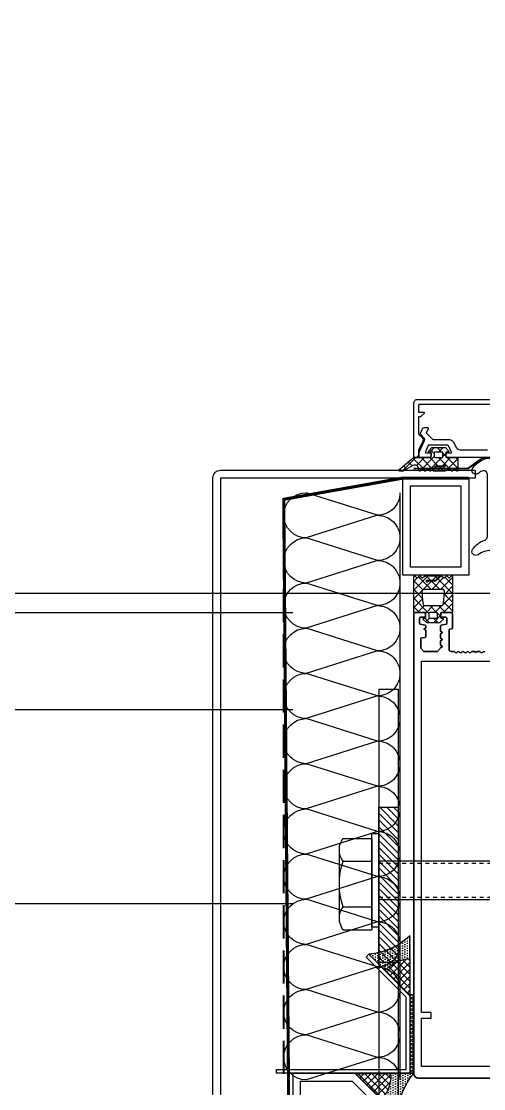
# Model space of a CAD drawing. Header units: inches. Extents: x 21 to 32698, y 13 to 3712.
# Drawn here: x 4689.75 to 4701.68, y 2584.81 to 2612.33 of the extents above; entities that cross this region are included whole.
import ezdxf

# ---------------------------------------------------------------- set-up
doc = ezdxf.new("R2010")
doc.units = ezdxf.units.IN
doc.header["$MEASUREMENT"] = 0
doc.set_wipeout_variables(frame=1)
for name, pattern in [('HIDDEN', [9.524999999999995, 6.349999999999998, -3.174999999999998]), ('phl_center', [0.75, 0.4, -0.35]), ('phl_thick', [0])]:
    doc.linetypes.add(name, pattern=pattern)
for name, color, linetype, lineweight in [('Z_MİM_-KM-GLAZ-1', 8, 'Continuous', 25), ('Z_MİM_-KM-IZO-THERMAL', 8, 'Continuous', 25), ('Z_MİM_-KM-IZO-THERMAL-ROCKWOOL', 8, 'BATTING', 25), ('Z_MİM_-KM-PAINT', 8, 'Continuous', 25), ('Z_MİM_-KM-PATTERN-00', 8, 'Continuous', 25), ('Z_MİM_-KM-PAVEMENT', 8, 'Continuous', 25), ('Z_MİM_-KM-STRS', 8, 'Continuous', 25), ('Z_MİM_-KM-WALL-PLASTER', 8, 'Continuous', 25), ('Z_MİM_00', 8, 'Continuous', 25), ('Z_MİM_2-0', 8, 'Continuous', 25), ('Z_MİM_78-köpük', 8, 'Continuous', 25), ('Z_MİM_ALUMINIUM', 8, 'Continuous', 25), ('Z_MİM_axis-su yalıtım', 8, 'HIDDEN', 25), ('Z_MİM_fitiller_k', 8, 'Continuous', 25), ('Z_MİM_MYM Taşyünü', 8, 'Continuous', 25), ('Z_MİM_MYM_alüminyum levha', 8, 'Continuous', 25), ('Z_MİM_MYM_butil mastik', 8, 'Continuous', 25), ('Z_MİM_MYM_galvaniz levha', 8, 'Continuous', 25), ('Z_MİM_MYM_MEMBRAN_', 8, 'HIDDEN', 25), ('Z_MİM_MYM_taşyünü', 8, 'Continuous', 25), ('Z_MİM_projection', 8, 'Continuous', 25), ('Z_MİM_TR', 8, 'Continuous', 25)]:
    doc.layers.add(name, color=color, linetype=linetype, lineweight=lineweight)
doc.linetypes.add('BATTING', pattern='A,0.00254,-2.54,[134,ltypeshp.shx,S=2.54,R=0,X=-2.54,Y=0],-5.08,[134,ltypeshp.shx,S=2.54,R=180,X=2.54,Y=0],-2.54', length=10.16254)

# ---------------------------------------------------------------- blocks, each defined once
blk = doc.blocks.new('TRETUVAR')
at = {"layer": 'Z_MİM_-KM-PATTERN-00'}
h = blk.add_hatch(dxfattribs=at)
h.set_pattern_fill('AR-B816', color=256, scale=0.3, angle=90)
h.set_pattern_definition([(90, (21322.77130909153, 490.0316560943374), (-60.96, 3.7e-15), []), (180, (21322.77130909153, 490.0316560943374), (-60.96, -60.96), [60.96, -60.96])])
h.paths.add_polyline_path([(22632.77169056126, 2700.032280015586), (19252.77154027122, 2700.032280015586), (19252.77154027122, 2750.032225665604), (19097.77169698004, 2750.032280015583), (19097.77168145146, 2610.032280015588), (22542.77169056112, 2610.032280015588), (22542.77169056112, 2080.129651826152), (22697.77169056127, 2080.129651826152), (22697.77169056127, 1460.129651826151), (22542.77169056112, 1460.129651826151), (22542.77169056112, 980.0316989327548), (21222.77130909154, 980.0316989327546), (21222.77130909154, 590.0316560943356), (20152.77217335889, 590.0316560943356), (20152.77217335889, 980.031698932755), (19012.77152781016, 980.031698932755), (19012.77470603974, 1635.03117946213), (18722.77148703119, 1635.03117946213), (18722.77180417994, 2610.032280015588), (18807.77168921575, 2610.032280015588), (18807.77168921575, 2750.032280015588), (18632.77183330595, 2750.032280015588), (18632.77145790545, 1545.031179462132), (18922.7742659759, 1545.031179462133), (18922.77108774632, 890.0316989327565), (19882.77217335889, 890.0316989327565), (19882.77217335889, 665.0171917296054), (20022.75057058745, 665.0334293441427), (20022.77046885415, 490.0316560943373), (21322.77130909153, 490.0316560943373), (21322.77130909153, 890.0316989327565), (22632.77169056126, 890.0316989327571), (22632.77169056126, 1220.129651826155), (22797.7716905614, 1220.129651826155), (22797.7716905614, 2180.129651826148), (22632.77169056126, 2180.129651826148)])
h.paths.add_polyline_path([(19082.77168921575, 2750.032280015588), (18822.77168921575, 2750.032280015588), (18822.77168921575, 2610.032280015588), (19082.77168921575, 2610.032280015588)], flags=16)
at = {"layer": 'Z_MİM_-KM-PAVEMENT'}
blk.add_lwpolyline([(22542.77169056112, 1460.129651826151), (22542.77169056112, 980.0316989327548), (21222.77130909154, 980.0316989327548), (21222.77130909154, 590.0316560943356), (20152.77217335889, 590.0316560943356), (20152.77217335889, 980.0316989327548), (19012.77152781016, 980.0316989327548), (19012.77470603974, 1635.03117946213), (18722.77148703119, 1635.03117946213), (18722.77180417994, 2610.032280015588), (22542.77169056112, 2610.032280015588), (22542.77169056112, 2080.129651826152), (22697.77169056127, 2080.129651826152), (22697.77169056127, 1460.129651826151)], close=True, dxfattribs=at)
blk = doc.blocks.new('D09056')
at = {"layer": 'Z_MİM_78-köpük'}
blk.add_lwpolyline([(6, -9.143241068231873, -0.3149141225648517), (6.656664916314182, -8.204028089065101, 0.1493316839022407), (9.809564949944617, -5.822377295466138, 0.8506979925001935), (8.417814140906557, -4.422291246126405, -0.1566156319065573), (5.061590343015268, -5.499999999883582), (5, -5.499999999883582), (5, -5.508868061588143), (1.800000000046565, -5.508868061588143), (1.800000000046565, -1.160423765308221), (0.6251196609809995, -0.2194710706826299, 0.3510864949877069), (-0.6251196609809995, -0.2194710706826299), (-1.800000000046565, -1.160423765308221), (-1.800000000046565, -5.508868061588143), (-5, -5.508868061588143), (-5.061590343015268, -5.499999999883582, -0.1566156319066153), (-8.417814140906557, -4.422291246126405, 0.8506979925007954), (-9.809564949944617, -5.822377295466138, 0.14933168390224), (-6.656664916314182, -8.204028089065101, -0.3149141225648603), (-6, -9.143241068231873), (-6, -25.07252294640057, -0.5554935001659127), (-7.44162405654788, -25.96972314291634, -0.0473505120421293), (-8.397468945942817, -25.38100557320286, 0.8663340624321554), (-9.803206408862023, -26.77480182982981, 0.2374839511014017), (-4.371487642405553, -29.50889287900645), (4.371487642405553, -29.50889287900645, 0.2374839511013964), (9.803206408862023, -26.77480182982981, 0.8663340624315139), (8.397468945942817, -25.38100557320286, -0.0473505120421291), (7.44162405654788, -25.96972314291634, -0.5554935001659314), (6, -25.07252294640057)], format="xyb", close=True, dxfattribs=at)
blk = doc.blocks.new('*U90')
at = {"layer": 'Z_MİM_MYM_butil mastik'}
h = blk.add_hatch(dxfattribs=at)
h.set_pattern_fill('DOTS', color=256, scale=0.3999999999999999, angle=179.999999999994, style=0)
h.set_pattern_definition([(180.0000000000027, (-119708.8850419417, -7601.351491775655), (-0.3175000000000661, -0.6349999999999671), [0, -0.6349999999999999])])
edge = h.paths.add_edge_path()
edge.add_arc((-11.20960187843653, 44.59321998062815), 17.46795769921748, 270.9768596078583, 309.9193008768398)
edge.add_line((-0.0002732359298523, 31.19618681779952), (-0.0001547438757594, 24.83853909078874))
edge.add_arc((-0.6166951220575374, 24.62570194672454), 0.652243580130869, 19.04528895110495, 91.47133484934685)
edge.add_arc((-0.3829530836027995, 15.52546987985733), 9.755477017288197, 91.47133482265848, 126.6192430261743)
edge.add_arc((-5.812981496494384, 22.83188147842602), 0.6522435800688209, 126.6192430222883, 199.0452889205304)
edge.add_line((-6.429521874731086, 22.61904433471107), (-10.91179782067998, 27.12780103561471))
h = blk.add_hatch(dxfattribs=at)
h.set_pattern_fill('ANSI37', color=256, scale=0.3999999999999999, angle=179.999999999994, style=0)
h.set_pattern_definition([(224.999999999994, (-119708.8850419417, -7601.351491775655), (0.8980256121068212, -0.8980256121070084), []), (314.999999999994, (-119708.8850419417, -7601.351491775655), (0.8980256121070084, 0.8980256121068212), [])])
edge = h.paths.add_edge_path()
edge.add_arc((-0.1921284182424453, 17.08889625591941), 0.6097956960646755, 256.3280097528247, 286.1228371821852)
edge.add_arc((-0.0315513830848092, 16.53339517647035), 0.0315514280523711, 286.1228374727204, 360.0010682557561)
edge.add_line((4.49620778e-08, 16.53339576473348), (-0.0001547438757594, 24.83853909078874))
edge.add_arc((-0.6166951220575374, 24.62570194672454), 0.652243580130869, 19.04528895110495, 91.47133484934685)
edge.add_arc((-0.3829530836027995, 15.52546987985733), 9.755477017288197, 91.47133482265848, 126.6192430261743)
edge.add_arc((-5.812981496494384, 22.83188147842602), 0.6522435800688209, 126.6192430222883, 199.0452889205304)
edge.add_line((-6.429521874731086, 22.61904433471107), (-0.3511799035801921, 16.50479224076388))
edge.add_arc((-0.3288040618922968, 16.52703666374061), 0.0315514285700304, 224.8312489676471, 256.3280079857615)
h = blk.add_hatch(dxfattribs=at)
h.set_pattern_fill('DOTS', color=256, scale=0.3999999999999999, angle=179.999999999994, style=0)
h.set_pattern_definition([(180.0000000000027, (-119649.0470789313, -7567.459113215182), (-0.3175000000000661, -0.6349999999999671), [0, -0.6349999999999999])])
edge = h.paths.add_edge_path()
edge.add_arc((-91.16591395672143, 12.16483940356704), 17.46795770043746, 316.1456089793835, 355.0880502483649)
edge.add_line((-73.76210803396464, 10.66915038933712), (-69.25326779505674, 6.186958477438095))
edge.add_arc((-69.53700059796616, 5.599661802619226), 0.65224358003751, 64.21403827780905, 136.6400841760512)
edge.add_arc((-62.91844756813874, -0.6504273837768939), 9.755477019126266, 136.6400841931632, 171.7879923966791)
edge.add_arc((-71.92833934795188, 0.6498453468897833), 0.6522435794049857, 171.7879924308638, 244.2140383291066)
edge.add_line((-72.21207215006035, 0.0625486723864226), (-78.56971987858456, 0.0625486712229294))
h = blk.add_hatch(dxfattribs=at)
h.set_pattern_fill('ANSI37', color=256, scale=0.3999999999999999, angle=179.999999999994, style=0)
h.set_pattern_definition([(224.999999999994, (-119649.0470789313, -7567.459113215182), (0.8980256121068212, -0.8980256121070084), []), (314.999999999994, (-119649.0470789313, -7567.459113215182), (0.8980256121070084, 0.8980256121068212), [])])
edge = h.paths.add_edge_path()
edge.add_arc((-63.8926727236339, 0.5871514771019375), 0.6097956961693676, 301.4967590186635, 331.291586448024)
edge.add_arc((-63.3855087641325, 0.3093905151670904), 0.0315514278950378, 331.2915863974236, 405.1698171804559)
edge.add_line((-63.36326475800055, 0.3317667702920634), (-69.25326779505674, 6.186958477438095))
edge.add_arc((-69.53700059796616, 5.599661802619226), 0.65224358003751, 64.21403827780905, 136.6400841760512)
edge.add_arc((-62.91844756813874, -0.6504273837768939), 9.755477019126266, 136.6400841931632, 171.7879923966791)
edge.add_arc((-71.92833934795188, 0.6498453468897833), 0.6522435794049857, 171.7879924308638, 244.2140383291066)
edge.add_line((-72.21207215006035, 0.0625486723864226), (-63.59056881254115, 0.0625486723855274))
edge.add_arc((-63.59056881149442, 0.09410009955684), 0.0315514271713126, 269.9999980991937, 301.4967571173082)
at = {"layer": 'Z_MİM_MYM_butil mastik', "linetype": 'ByBlock'}
for points in [[(-10.91179782067998, 27.12780103561471, 0.1715728752538103), (-0.0002732359298523, 31.19618681779952), (-0.0001547438757594, 24.83853909078874, 0.3269761739833912), (-0.6334426599520833, 25.27773047968641, 0.1545754467472077), (-6.202041185667343, 23.35538338482334, 0.3269761739833912), (-6.429521874731086, 22.61904433471107)], [(-0.336261658321452, 16.49637925190743, 0.1307418539094575), (-0.0227896276370994, 16.50308471204602, 0.3340046227781613), (4.49620778e-08, 16.53339576473348), (-0.0001547438757594, 24.83853909078874, 0.3269761739833912), (-0.6334426599520833, 25.27773047968641, 0.1545754467472077), (-6.202041185667343, 23.35538338482334, 0.3269761739833912), (-6.429521874731086, 22.61904433471107), (-0.3511799035801921, 16.50479224076388, 0.1383023479854788)], [(-78.56971987858456, 0.0625486712229294, 0.1715728752538103), (-73.76210803396464, 10.66915038933712), (-69.25326779505674, 6.186958477438095, 0.3269761739833912), (-70.01121767153934, 6.047478567414663, 0.1545754467472077), (-72.57389502923506, 0.7430094453292115, 0.3269761739833912), (-72.21207215006035, 0.0625486723864226)], [(-63.57408475873564, 0.0671971524842202, 0.1307418539094575), (-63.35783577545115, 0.2942347143087429, 0.3340046227781613), (-63.36326475800055, 0.3317667702920634), (-69.25326779505674, 6.186958477438095, 0.3269761739833912), (-70.01121767153934, 6.047478567414663, 0.1545754467472077), (-72.57389502923506, 0.7430094453292115, 0.3269761739833912), (-72.21207215006035, 0.0625486723864226), (-63.59056881254115, 0.0625486723855274, 0.1383023479854788)]]:
    blk.add_lwpolyline(points, format="xyb", close=True, dxfattribs=at)
at = {"layer": 'Z_MİM_MYM_galvaniz levha'}
blk.add_lwpolyline([(-12.02489728082096, 25.36672332192785, -0.4142135648179192), (-12.02489686498544, 25.36686474186382), (-10.6066727286402, 26.77677266075275, -0.4142135272009682), (-10.60653130788932, 26.77677224468439), (-9.21752155e-08, 16.10767933571601), (0, 0), (-63.15547781854434, 5.78962042612e-05, 0.6671158378237328), (-63.15554873689585, -0.0001126056760865), (-73.76217895254885, 10.66907988751973, -0.4142135271788126), (-73.76217853659696, 10.66922130838702), (-72.34388348178383, 12.07919972839485), (-62.32384397319994, 2.000057896204173), (-1.999999999999791, 2.000000000000206), (-2.0000000921753, 15.28269515707069), (-12.02489728082096, 25.36672332192785)], format="xyb", dxfattribs=at)
blk = doc.blocks.new('ANK-1')
h = blk.add_hatch()
h.set_pattern_fill('ANSI31', color=256, scale=10)
h.set_pattern_definition([(45, (-331289.2262129067, -110209.6467006204), (-0.8838834764831842, 0.8838834764831844), [])])
h.paths.add_polyline_path([(0, -99.81422165757976), (5, -99.81422165757976), (5, -59.81422165769618), (0, -59.81422165769618)])
for points in [[(0, -130.2737574382918), (0, 0)], [(0, -130.2737574382918), (5, -130.2737574382918), (5, -5)]]:
    blk.add_lwpolyline(points)
blk.add_lwpolyline([(0, -99.81422165757976), (5, -99.81422165757976), (5, -59.81422165769618), (0, -59.81422165769618)], close=True)
at = {"layer": 'Z_MİM_projection', "linetype": 'phl_thick'}
for p, q in [((-9.221261513652276, -68.22300764545797, 2337909.680246), (-1.794810441322623, -68.22772703296505, 2337909.680246)), ((-1.809779819566755, -91.78361325885635, 2337909.680246), (-1.794810441322623, -68.22772703296505, 2337909.680246)), ((-10.19668847019784, -71.18033386638855, 2337909.680246), (-10.20789839769713, -88.82033030397724, 2337909.680246)), ((-9.244736662134526, -74.11196666210891, 2337909.680246), (-1.798552785767242, -74.11669858952519, 2337909.680246)), ((-2.58444342762e-05, -76.00566059863195), (65.01309957006013, -76.00511621008627, -4.17996780016e-05)), ((-2.58444342762e-05, -76.00566059863195), (65.01309957006013, -76.00511621008627, -4.17996780016e-05)), ((-9.252221351256594, -85.88990977499635, 2337909.680246), (-1.806037474889308, -85.8946417024126, 2337909.680246)), ((-0.0061076611746103, -86.00565816625021), (65.01982432510704, -86.00511370110327, -4.17996780016e-05)), ((-0.0061076611746103, -86.00565816625021), (65.01982432510704, -86.00511370110327, -4.17996780016e-05)), ((-9.236230891896412, -91.77889387134928, 2337909.680246), (-1.809779819566755, -91.78361325885635, 2337909.680246))]:
    blk.add_line(p, q, dxfattribs=at)
at = {"layer": 'Z_MİM_projection', "linetype": 'phl_center'}
for p, q in [((0, -76.60566047485919), (65.01312541449443, -76.6051160863135, -4.17996780016e-05)), ((0, -76.60566047485919), (65.01312541449443, -76.6051160863135, -4.17996780016e-05)), ((-0.0057263711933047, -85.40565828757825), (65.01939134602435, -85.40511382708792, -4.17996780016e-05)), ((-0.0057263711933047, -85.40565828757825), (65.01939134602435, -85.40511382708792, -4.17996780016e-05))]:
    blk.add_line(p, q, dxfattribs=at)
at = {"layer": 'Z_MİM_projection', "linetype": 'phl_thick', "elevation": 205305.1177836819}
blk.add_lwpolyline([(-1.810607254737988, -93.08566750667525), (-0.0106076183728874, -93.08681137708479), (0.0060166309121996, -68.92681665881537), (-1.793983004754409, -68.92567278887145)], close=True, dxfattribs=at)
at = {"layer": 'Z_MİM_projection', "linetype": 'phl_thick', "elevation": -2.846356230205853}
blk.add_lwpolyline([(0.0060166309121996, -68.92681665881537), (-1.793983004754409, -68.92567278887145), (-1.810607254737988, -93.08566750667525), (-0.0106076183728874, -93.08681137708479), (0.0015181412454695, -76.00566058931871)], dxfattribs=at)
at = {"layer": 'Z_MİM_projection', "linetype": 'phl_thick'}
for centre, radius, start, end in [((-5.216328043257816, -71.18349880352615, 2337909.680246), 4.980361432518003, 143.5277779248854, 216.1432099300165), ((8.366048513911664, -80.02641508518721, 2337909.680246), 18.56836026740153, 161.4555981063196, 198.4078361793734), ((-5.227537970989941, -88.82349524111488, 2337909.680246), 4.980361432518003, 143.7839690354237, 216.3994010416817)]:
    blk.add_arc(centre, radius, start, end, dxfattribs=at)
blk = doc.blocks.new('*U160')
at = {"layer": 'Z_MİM_MYM_taşyünü'}
for p, q in [((-140.7480255359013, 5.823475149623675), (-146.5715005998263, 24.17652488438517)), ((-140.74802553623, 5.823475149623675), (-134.9245503335983, 24.17652488438517)), ((-129.1010752359013, 5.823475149623675), (-134.9245502998263, 24.17652488438517)), ((-129.1010752362301, 5.823475149623675), (-123.2776000335983, 24.17652488438517)), ((-117.4541249359013, 5.823475149623675), (-123.2775999998263, 24.17652488438517)), ((-117.4541249362301, 5.823475149623675), (-111.6306497335983, 24.17652488438517)), ((-105.8071746359013, 5.823475149623675), (-111.6306496998263, 24.17652488438517)), ((-105.8071746362301, 5.823475149623675), (-99.98369943359829, 24.17652488438517)), ((-94.16022433590136, 5.823475149623675), (-99.98369939982632, 24.17652488438517)), ((-94.16022433623012, 5.823475149623675), (-88.33674913359827, 24.17652488438517)), ((-82.51327403590135, 5.823475149623675), (-88.33674909982629, 24.17652488438517)), ((-82.51327403623013, 5.823475149623675), (-76.6897988335983, 24.17652488438517)), ((-70.86632373590135, 5.823475149623675), (-76.68979879982632, 24.17652488438517)), ((-70.86632373623013, 5.823475149623675), (-65.04284853359829, 24.17652488438517)), ((-59.21937343590134, 5.823475149623675), (-65.04284849982632, 24.17652488438517)), ((-59.21937343623014, 5.823475149623675), (-53.39589823359829, 24.17652488438517)), ((-47.57242313590134, 5.823475149623675), (-53.39589819982632, 24.17652488438517)), ((-47.57242313623011, 5.823475149623675), (-41.74894793359828, 24.17652488438517)), ((-35.92547283590135, 5.823475149623675), (-41.74894789982632, 24.17652488438517)), ((-35.92547283623014, 5.823475149623675), (-30.10199763359829, 24.17652488438517)), ((-24.27852253590135, 5.823475149623675), (-30.10199759982632, 24.17652488438517)), ((-24.27852253623013, 5.823475149623675), (-18.45504733359829, 24.17652488438517)), ((-12.63157223590136, 5.823475149623675), (-18.45504729982633, 24.17652488438517)), ((-12.63157223623014, 5.823475149623675), (-6.8080970335983, 24.17652488438517)), ((-0.9846219359013446, 5.823475149623675), (-6.808096999826316, 24.17652488438517)), ((-0.9846219362301271, 5.823475149623675), (4.838853266401712, 24.17652488438517)), ((-146.571500668428, 1.70044245e-08), (-134.9245504037032, 1.70044245e-08)), ((-134.924550368428, 1.70044245e-08), (-123.2776001037032, 1.70044245e-08)), ((-123.277600068428, 1.70044245e-08), (-111.6306498037032, 1.70044245e-08)), ((-111.630649768428, 1.70044245e-08), (-99.98369950370319, 1.70044245e-08)), ((-99.98369946842807, 1.70044245e-08), (-88.33674920370318, 1.70044245e-08)), ((-88.33674916842806, 1.70044245e-08), (-76.68979890370318, 1.70044245e-08)), ((-76.68979886842806, 1.70044245e-08), (-65.04284860370318, 1.70044245e-08)), ((-65.04284856842806, 1.70044245e-08), (-53.39589830370318, 1.70044245e-08)), ((-53.39589826842805, 1.70044245e-08), (-41.74894800370319, 1.70044245e-08)), ((-41.74894796842806, 1.70044245e-08), (-30.1019977037032, 1.70044245e-08)), ((-30.10199766842806, 1.70044245e-08), (-18.45504740370319, 1.70044245e-08)), ((-18.45504736842807, 1.70044245e-08), (-6.808097103703204, 1.70044245e-08)), ((-6.808097068428053, 1.70044245e-08), (4.838853196296809, 1.70044245e-08))]:
    blk.add_line(p, q, dxfattribs=at)
at = {"layer": 'Z_MİM_MYM_taşyünü', "const_width": 0.5}
for points in [[(-145.0715005990748, 30.00000001700442), (-136.4245503343497, 30.00000001700442)], [(-133.4245502990748, 30.00000001700442), (-124.7776000343497, 30.00000001700442)], [(-121.7775999990748, 30.00000001700442), (-113.1306497343497, 30.00000001700442)], [(-110.1306496990748, 30.00000001700442), (-101.4836994343497, 30.00000001700442)], [(-98.48369939907485, 30.00000001700442), (-89.83674913434976, 30.00000001700442)], [(-86.83674909907486, 30.00000001700442), (-78.18979883434976, 30.00000001700442)], [(-75.18979879907484, 30.00000001700442), (-66.54284853434976, 30.00000001700442)], [(-63.54284849907485, 30.00000001700442), (-54.89589823434974, 30.00000001700442)], [(-51.89589819907485, 30.00000001700442), (-43.24894793434974, 30.00000001700442)], [(-40.24894789907484, 30.00000001700442), (-31.60199763434976, 30.00000001700442)], [(-28.60199759907485, 30.00000001700442), (-19.95504733434976, 30.00000001700442)], [(-16.95504729907486, 30.00000001700442), (-8.308097034349771, 30.00000001700442)], [(-5.308096999074847, 30.00000001700442), (3.338853265650242, 30.00000001700442)]]:
    blk.add_lwpolyline(points, dxfattribs=at)
at = {"layer": 'Z_MİM_MYM_taşyünü'}
for centre, start, end in [((-140.7480254665427, 24.17652488447246), 90.00000000166754, 180.0000000016671), ((-140.7480254668817, 24.17652488447246), 359.9999999983325, 89.99999999833248), ((-129.1010751665427, 24.17652488447246), 90.00000000166754, 180.0000000016671), ((-129.1010751668817, 24.17652488447246), 359.9999999983325, 89.99999999833248), ((-117.4541248665427, 24.17652488447246), 90.00000000166754, 180.0000000016671), ((-117.4541248668817, 24.17652488447246), 359.9999999983325, 89.99999999833248), ((-105.8071745665427, 24.17652488447246), 90.00000000166754, 180.0000000016671), ((-105.8071745668817, 24.17652488447246), 359.9999999983325, 89.99999999833248), ((-94.16022426654268, 24.17652488447246), 90.00000000166754, 180.0000000016671), ((-94.1602242668817, 24.17652488447246), 359.9999999983325, 89.99999999833248), ((-82.5132739665427, 24.17652488447246), 90.00000000166754, 180.0000000016671), ((-82.5132739668817, 24.17652488447246), 359.9999999983325, 89.99999999833248), ((-70.8663236665427, 24.17652488447246), 90.00000000166754, 180.0000000016671), ((-70.8663236668817, 24.17652488447246), 359.9999999983325, 89.99999999833248), ((-59.21937336654268, 24.17652488447246), 90.00000000166754, 180.0000000016671), ((-59.2193733668817, 24.17652488447246), 359.9999999983325, 89.99999999833248), ((-47.57242306654268, 24.17652488447246), 90.00000000166754, 180.0000000016671), ((-47.57242306688168, 24.17652488447246), 359.9999999983325, 89.99999999833248), ((-35.92547276654268, 24.17652488447246), 90.00000000166754, 180.0000000016671), ((-35.92547276688171, 24.17652488447246), 359.9999999983325, 89.99999999833248), ((-24.27852246654268, 24.17652488447246), 90.00000000166754, 180.0000000016671), ((-24.2785224668817, 24.17652488447246), 359.9999999983325, 89.99999999833248), ((-12.63157216654269, 24.17652488447246), 90.00000000166754, 180.0000000016671), ((-12.63157216688171, 24.17652488447246), 359.9999999983325, 89.99999999833248), ((-0.9846218665426818, 24.17652488447246), 90.00000000166754, 180.0000000016671), ((-0.984621866881696, 24.17652488447246), 359.9999999983325, 89.99999999833248), ((-146.5715006685976, 5.823475149536363), 270.0000000016675, 1.6675267e-09), ((-134.9245504035338, 5.823475149536363), 179.9999999983324, 269.9999999983325), ((-134.9245503685977, 5.823475149536363), 270.0000000016675, 1.6675267e-09), ((-123.2776001035338, 5.823475149536363), 179.9999999983324, 269.9999999983325), ((-123.2776000685976, 5.823475149536363), 270.0000000016675, 1.6675267e-09), ((-111.6306498035338, 5.823475149536363), 179.9999999983324, 269.9999999983325), ((-111.6306497685977, 5.823475149536363), 270.0000000016675, 1.6675267e-09), ((-99.9836995035338, 5.823475149536363), 179.9999999983324, 269.9999999983325), ((-99.98369946859766, 5.823475149536363), 270.0000000016675, 1.6675267e-09), ((-88.33674920353378, 5.823475149536363), 179.9999999983324, 269.9999999983325), ((-88.33674916859768, 5.823475149536363), 270.0000000016675, 1.6675267e-09), ((-76.6897989035338, 5.823475149536363), 179.9999999983324, 269.9999999983325), ((-76.68979886859769, 5.823475149536363), 270.0000000016675, 1.6675267e-09), ((-65.04284860353378, 5.823475149536363), 179.9999999983324, 269.9999999983325), ((-65.04284856859768, 5.823475149536363), 270.0000000016675, 1.6675267e-09), ((-53.39589830353379, 5.823475149536363), 179.9999999983324, 269.9999999983325), ((-53.39589826859768, 5.823475149536363), 270.0000000016675, 1.6675267e-09), ((-41.7489480035338, 5.823475149536363), 179.9999999983324, 269.9999999983325), ((-41.74894796859766, 5.823475149536363), 270.0000000016675, 1.6675267e-09), ((-30.1019977035338, 5.823475149536363), 179.9999999983324, 269.9999999983325), ((-30.10199766859768, 5.823475149536363), 270.0000000016675, 1.6675267e-09), ((-18.4550474035338, 5.823475149536363), 179.9999999983324, 269.9999999983325), ((-18.45504736859769, 5.823475149536363), 270.0000000016675, 1.6675267e-09), ((-6.808097103533809, 5.823475149536363), 179.9999999983324, 269.9999999983325), ((-6.808097068597674, 5.823475149536363), 270.0000000016675, 1.6675267e-09), ((4.838853196466203, 5.823475149536363), 179.9999999983324, 269.9999999983325)]:
    blk.add_arc(centre, 5.823475132531942, start, end, dxfattribs=at)
blk = doc.blocks.new('-KM-AL3 420_900')
for points in [[(3097.223060362623, 2313.200418756409), (3098.92306036262, 2313.200418756409), (3098.92306036262, 2310.700418756409), (3097.223060362623, 2310.700418756409)], [(3097.423060362621, 2313.000418756405), (3098.723060362623, 2313.000418756405), (3098.723060362623, 2310.900418756407), (3097.423060362621, 2310.900418756407)]]:
    blk.add_lwpolyline(points, close=True)
at = {"layer": 'Z_MİM_ALUMINIUM'}
for points in [[(3102.365824091627, 2315.100766556411), (3097.645824091626, 2315.100766556411, 0.4142135623730951), (3097.625824091636, 2315.080766556392), (3097.625824091636, 2314.900766556414), (3097.75582409164, 2314.900766556414, -0.6681786379192857), (3097.769966227265, 2314.866624420786), (3097.689966227263, 2314.786624420777, -0.1989123673796702), (3097.675824091639, 2314.780766556404), (3097.625824091636, 2314.780766556404), (3097.625824091636, 2314.361277156132, 0.221694662653241), (3097.643684711147, 2314.322974933967), (3097.710102852594, 2314.267243495983, -0.3394542588714817), (3097.736454870348, 2314.148377225509), (3097.630824091642, 2313.921851289546), (3097.630824091642, 2313.81076655641, -0.4774799961225939), (3097.53406256868, 2313.732542190964, -0.5447974661925301), (3097.505824091641, 2313.750766556412), (3097.505824091641, 2315.130766556395, -0.4142135623730952), (3097.605824091632, 2315.230766556408), (3102.405824091635, 2315.230766556408, -0.4142135623730959)], [(3099.785824091625, 2313.731038797968), (3098.445824091629, 2313.731038797968, -0.0218200776220717), (3098.444080976769, 2313.731114904004), (3098.363209419345, 2313.738190248486, -0.3888787318530806), (3098.335824091613, 2313.768076089429), (3098.335824091613, 2313.831038797966, -0.4142135623730946), (3098.355824091618, 2313.851038797977), (3098.465824091618, 2313.851038797977, 0.5773502691896352), (3098.483144599697, 2313.881038797969), (3098.390768556623, 2314.041038797965, 0.2679491924311157), (3098.373448048559, 2314.051038797975), (3097.896467964587, 2314.051038797975, 0.2914734195889146), (3097.878341808843, 2314.039491163203), (3097.803732583561, 2313.8794911632, 0.5486187866232779), (3097.821858739291, 2313.851038797977), (3097.935824091619, 2313.851038797977, -0.4142135623730951), (3097.955824091608, 2313.831038797966), (3097.955824091608, 2313.768076089429, -0.388878731853086), (3097.928438763906, 2313.738190248486), (3097.847567206482, 2313.731114904004, -0.0218200776220568), (3097.845824091623, 2313.731038797968), (3097.665824091631, 2313.731038797968, -0.4142135623730951), (3097.645824091626, 2313.751038797964), (3097.645824091626, 2313.861038797972, -0.1095178116806047), (3097.650508702267, 2313.882169711062), (3097.786376235076, 2314.173538575422, 0.3152987888761108), (3097.776416184774, 2314.230024827572), (3097.684610888202, 2314.321830124144, -0.3152987888920302), (3097.678634858021, 2314.355721875436), (3097.732935375563, 2314.472169711066, -0.2914734195731755), (3097.778250764895, 2314.501038797971), (3097.858442669779, 2314.501038797971, -0.5486187866421406), (3097.876568825523, 2314.472586432734), (3097.831965329461, 2314.376933926732, 0.3152987888921095), (3097.835949349566, 2314.354339425875), (3097.969960655595, 2314.220328119846, 0.198912367379669), (3098.040671333714, 2314.191038797966), (3098.43118307546, 2314.191038797966, -0.2679491924311066), (3098.517785615856, 2314.141038797964), (3098.610161658915, 2313.981038797968, 0.2679491924311223), (3098.696764199297, 2313.931038797965), (3099.411940543869, 2313.931038797965, 0.1989123673796515)]]:
    blk.add_lwpolyline(points, format="xyb", dxfattribs=at)
at = {"layer": 'Z_MİM_axis-su yalıtım', "ltscale": 25, "const_width": 0.05}
blk.add_lwpolyline([(3097.505393349667, 2313.448186513918), (3098.905824091636, 2313.448186513918), (3099.275407434441, 2313.716822642419), (3099.843343323549, 2313.716822642419), (3099.943350078568, 2313.636807768635, 0.350813479760442), (3100.068298104714, 2313.636807768635), (3100.168304859733, 2313.716822642419), (3100.736240748811, 2313.716822642419), (3101.105824091618, 2313.448186513918), (3102.506254833585, 2313.448186513918)], format="xyb", dxfattribs=at)
at = {"layer": 'Z_MİM_fitiller_k', "linetype": 'Continuous', "flags": 128}
for points in [[(3097.628633604851, 2313.462279485765, 0.4931454260277489), (3097.482041022231, 2313.523000121634), (3097.240309318833, 2313.383436257595, -0.1316524980928095), (3097.230309318824, 2313.38075676567), (3097.13649319041, 2313.38075676567, -0.7002075382610023), (3097.123637438214, 2313.416077654533), (3097.4930810519, 2313.72607765453, -0.1763269807885764), (3097.505936804112, 2313.730756765668), (3097.935824091648, 2313.730756765668, 0.4142135624219277), (3097.955824091638, 2313.750756765665), (3097.955824091638, 2313.850756765664, 0.4142135623596955), (3097.935824091648, 2313.870756765668), (3097.904108362884, 2313.870756765668, -0.6681786379811161), (3097.88996622726, 2313.904898901288), (3097.969966227262, 2313.984898901297, -0.198912367391676), (3097.984108362886, 2313.990756765663), (3098.307539820395, 2313.990756765663, -0.198912367391676), (3098.321681956019, 2313.984898901297), (3098.401681956006, 2313.904898901288, -0.6681786379826689), (3098.387539820383, 2313.870756765668), (3098.355824091632, 2313.870756765668, 0.4142135623626757), (3098.335824091642, 2313.850756765664), (3098.335824091642, 2313.750756765665, 0.4142135624245748), (3098.355824091632, 2313.730756765668), (3098.625824091636, 2313.730756765668, -0.4142135623613032), (3098.645824091625, 2313.710756765672), (3098.645824091625, 2313.400756765668, -0.6681786380242125), (3098.611681956012, 2313.38661463005), (3098.573397684755, 2313.4248989013, 0.4142135622646939), (3098.545113413508, 2313.4248989013), (3098.506829142265, 2313.38661463005, -0.4142135626137307), (3098.478544871018, 2313.38661463005), (3098.438133351898, 2313.427026149163, 0.4276070772801865), (3098.409220325688, 2313.426368107561, -0.2107675906908518), (3098.305824091645, 2313.38075676567), (3098.014108362884, 2313.38075676567, -0.6681786379462359), (3097.999966227261, 2313.414898901298), (3098.071179430699, 2313.486112104722, -0.1989123673589953), (3098.106534769759, 2313.500756765666), (3098.305824091645, 2313.500756765666, 1.650385117501818), (3098.289411055506, 2313.532185337092, -0.2453926839625531), (3098.248378465171, 2313.510756765674), (3098.078666804111, 2313.510756765674, 0.1989123674657289), (3098.064524668487, 2313.504898901287), (3097.946240397243, 2313.38661463005, -0.4142135626241596), (3097.917956125995, 2313.38661463005), (3097.879671854738, 2313.4248989013, 0.4142135622646939), (3097.851387583491, 2313.4248989013), (3097.813103312234, 2313.38661463005, -0.4142135626323028), (3097.784819041015, 2313.38661463005), (3097.746534769759, 2313.4248989013, 0.4142135622653599), (3097.718250498511, 2313.4248989013), (3097.679966227254, 2313.38661463005, -0.5773502693425683), (3097.646505575118, 2313.395580384772)], [(3098.255824091642, 2313.850756765664, 0.4142135623604993), (3098.235824091637, 2313.870756765668), (3098.055824091643, 2313.870756765668, 0.4142135623626757), (3098.03582409164, 2313.850756765664), (3098.03582409164, 2313.750756765665, 0.4142135624245748), (3098.055824091643, 2313.730756765668), (3098.235824091637, 2313.730756765668, 0.4142135624232024), (3098.255824091642, 2313.750756765665)]]:
    blk.add_lwpolyline(points, format="xyb", close=True, dxfattribs=at)
at = {"layer": 'Z_MİM_TR', "xscale": -0.1, "yscale": 0.1, "zscale": 0.1, "rotation": 180}
blk.add_blockref('D09056', (3100.005824091728, 2310.782786501295), dxfattribs=at)
blk.add_wipeout([(3094.3862099892376, 2310.148302829374), (3094.386209989229, 2269.7308106578766), (3684.3862099892303, 2269.730810657762), (3684.3862099892303, 2310.148302829258)]).dxf.layer = 'Z_MİM_-KM-GLAZ-1'
h = blk.add_hatch()
h.set_pattern_fill('ANGLE', color=256, scale=0.01, angle=314.9954721207813)
h.set_pattern_definition([(314.9954721207812, (-8492.425602831949, 3216.494765136785), (0.0493953117368899, 0.049387505286413), [0.0508, -0.01905]), (44.99547212078117, (-8492.425602831949, 3216.494765136785), (-0.049387505286413, 0.0493953117368899), [0.0508, -0.01905])])
h.paths.add_polyline_path([(3097.405922779698, 2297.854777046451), (3097.505922779601, 2297.854773305131), (3097.505901136625, 2299.876057743241), (3097.405901136721, 2299.876061484495)])
at = {"layer": 'Z_MİM_2-0'}
h = blk.add_hatch(dxfattribs=at)
h.set_pattern_fill('DOTS', color=256, scale=0.04, angle=90, style=0)
h.set_pattern_definition([(90, (2497.847858249952, 14268.52731359734), (-0.0635, 0.03175), [0, -0.0635])])
edge = h.paths.add_edge_path()
edge.add_arc((3096.195672063492, 2302.665253071088), 1.746795770050157, 274.91194975138467, 313.85439102036037, ccw=False)
edge.add_line((3096.345240964904, 2300.924872478805), (3096.793460156114, 2300.473988454913))
edge.add_arc((3096.852189823652, 2300.502361735137), 0.0652243580198992, 133.3599157516192, 205.785961650086, ccw=False)
edge.add_arc((3097.477198742258, 2299.840506432405), 0.9755477017253696, 98.21200760720922, 133.359915810719, ccw=False)
edge.add_arc((3097.347171469213, 2300.741495610113), 0.0652243580270859, 25.785961721102296, 98.2120076194737, ccw=False)
edge.add_line((3097.405901136721, 2300.769868890414), (3097.405901136721, 2301.405633663264))
at = {"layer": 'Z_MİM_fitiller_k'}
h = blk.add_hatch(dxfattribs=at)
h.set_pattern_fill('ANSI37', color=256, scale=0.05, angle=180)
h.set_pattern_definition([(225, (3198.834514833129, 2297.730774279131), (0.1122532015133643, -0.1122532015133643), []), (314.9999999999999, (3198.834514833129, 2297.730774279131), (0.1122532015133643, 0.1122532015133643), [])])
h.paths.add_polyline_path([(3097.52582409163, 2309.730774279131, -0.4142135623715166), (3097.505824091641, 2309.750774279129), (3097.505824091641, 2310.660774279124, -0.6681786379021168), (3097.539966227254, 2310.674916414749), (3097.578250498511, 2310.636632143506, 0.414213562348045), (3097.606534769745, 2310.636632143506), (3097.644819041001, 2310.674916414749, -0.4142135623435045), (3097.67310331225, 2310.674916414749), (3097.713514831368, 2310.634504895643, 0.4276070770252275), (3097.742427857578, 2310.635162937252, -0.2107675906562012), (3097.845824091623, 2310.680774279129), (3098.137539820382, 2310.680774279121, -0.6681786379101058), (3098.151681956006, 2310.646632143515), (3098.080468752567, 2310.575418940062, -0.1989123673849684), (3098.045113413507, 2310.560774279126), (3097.845824091623, 2310.560774279126, 1.650385117532149), (3097.86223712776, 2310.529345707692, -0.2453926839650181), (3097.903269718095, 2310.550774279124), (3098.072981379156, 2310.550774279124, 0.1989123673756616), (3098.087123514764, 2310.556632143497), (3098.205407786023, 2310.674916414749, -0.4142135623574572), (3098.233692057271, 2310.674916414749), (3098.271976328528, 2310.636632143506, 0.4142135623508268), (3098.300260599776, 2310.636632143506), (3098.338544871003, 2310.674916414749, -0.4142135623508274), (3098.366829142281, 2310.674916414749), (3098.405113413509, 2310.636632143506, 0.4142135623508305), (3098.433397684756, 2310.636632143506), (3098.471681956013, 2310.674916414749, -0.6681786379055568), (3098.50582409164, 2310.660774279124), (3098.50582409164, 2309.750774279129, -0.4142135623715161), (3098.485824091637, 2309.730774279131), (3098.215824091618, 2309.730774279117, 0.4142135623715163), (3098.195824091629, 2309.710774279127), (3098.195824091629, 2309.610774279121, 0.4142135623462176), (3098.215824091618, 2309.590774279132), (3098.247539820384, 2309.590774279132, -0.6681786378910483), (3098.261681956007, 2309.556632143497), (3098.181681956006, 2309.476632143502, -0.1989123673761124), (3098.167539820381, 2309.470774279122), (3097.844108362901, 2309.470774279122, -0.1989123673737488), (3097.829966227248, 2309.476632143502), (3097.74996622726, 2309.556632143497, -0.6681786378943402), (3097.764108362885, 2309.590774279132), (3097.795824091634, 2309.590774279132, 0.414213562346218), (3097.815824091624, 2309.610774279121), (3097.815824091624, 2309.710774279127, 0.4142135623715162), (3097.795824091634, 2309.730774279117)])
h.paths.add_polyline_path([(3097.806712512495, 2309.910774279124), (3098.204935670758, 2309.910774279124, 0.3888787318526575), (3098.274669299631, 2309.974673377132), (3098.299166125435, 2310.254673377131, 0.4400105308921782), (3098.229432496548, 2310.330774279123), (3097.782215686704, 2310.330774279123, 0.4400105308912734), (3097.712482057847, 2310.254673377131), (3097.736978883622, 2309.974673377132, 0.3888787318535296)], flags=16)
h.paths.add_polyline_path([(3097.895824091626, 2309.710774279127, -0.4142135623730951), (3097.915824091631, 2309.730774279117), (3098.095824091623, 2309.730774279117, -0.4142135623730955), (3098.115824091627, 2309.710774279127), (3098.115824091627, 2309.610774279121, -0.4142135623730955), (3098.095824091623, 2309.590774279132), (3097.915824091631, 2309.590774279132, -0.4142135623730955), (3097.895824091626, 2309.610774279121)], flags=16)
h.paths.add_polyline_path([(3097.851387583491, 2313.4248989013), (3097.813103312234, 2313.386614630043, -0.4142135623424858), (3097.784819041015, 2313.386614630043), (3097.746534769759, 2313.4248989013, 0.4142135623396989), (3097.718250498511, 2313.4248989013), (3097.679966227254, 2313.386614630043, -0.577350269162832), (3097.646505575118, 2313.395580384772), (3097.628633604851, 2313.462279485765, 0.4931454260254013), (3097.482041022231, 2313.523000121634), (3097.240309318805, 2313.383436257588, -0.1316524975885099), (3097.230309318853, 2313.38075676567), (3097.13649319041, 2313.38075676567, -0.7002075382113878), (3097.123637438214, 2313.416077654533), (3097.4930810519, 2313.72607765453, -0.1763269807064294), (3097.505936804112, 2313.730756765668), (3097.935824091648, 2313.730756765668, 0.4142135623721094), (3097.955824091638, 2313.750756765665), (3097.955824091638, 2313.850756765664, 0.4142135623730968), (3097.935824091648, 2313.870756765668), (3097.904108362884, 2313.870756765668, -0.6681786379061446), (3097.88996622726, 2313.904898901288), (3097.969966227262, 2313.984898901297, -0.198912367389109), (3097.984108362886, 2313.990756765663), (3098.307539820395, 2313.990756765663, -0.1989123673902959), (3098.321681956019, 2313.984898901297), (3098.401681956006, 2313.904898901288, -0.6681786379045029), (3098.387539820383, 2313.870756765668), (3098.355824091632, 2313.870756765668, 0.4142135623730984), (3098.335824091642, 2313.850756765664), (3098.335824091642, 2313.750756765665, 0.4142135623715126), (3098.355824091632, 2313.730756765668), (3098.625824091636, 2313.730756765668, -0.4142135623715166), (3098.645824091625, 2313.710756765672), (3098.645824091625, 2313.400756765668, -0.668178637902121), (3098.611681956012, 2313.38661463005), (3098.573397684755, 2313.4248989013, 0.4142135623424745), (3098.545113413508, 2313.4248989013), (3098.50682914225, 2313.386614630043, -0.4142135623326641), (3098.478544871018, 2313.386614630043), (3098.438133351898, 2313.42702614917, 0.4276070770697703), (3098.409220325688, 2313.426368107561, -0.2107675906989308), (3098.305824091645, 2313.38075676567), (3098.014108362884, 2313.38075676567, -0.6681786379211501), (3097.999966227261, 2313.414898901298), (3098.071179430684, 2313.486112104722, -0.1989123673783329), (3098.106534769759, 2313.500756765666), (3098.305824091645, 2313.500756765666, 1.650385117507896), (3098.289411055506, 2313.532185337092, -0.2453926839581101), (3098.248378465171, 2313.510756765674), (3098.078666804111, 2313.510756765674, 0.198912367370064), (3098.064524668487, 2313.504898901302), (3097.946240397214, 2313.386614630043, -0.4142135623428024), (3097.917956125995, 2313.386614630043), (3097.879671854738, 2313.4248989013, 0.4142135623396895)])
h.paths.add_polyline_path([(3098.055824091643, 2313.730756765668), (3098.235824091637, 2313.730756765668, 0.4142135623730913), (3098.255824091642, 2313.750756765665), (3098.255824091642, 2313.850756765664, 0.4142135623730927), (3098.235824091637, 2313.870756765668), (3098.055824091643, 2313.870756765668, 0.4142135623730982), (3098.03582409164, 2313.850756765678), (3098.03582409164, 2313.750756765665, 0.4142135623730903)], flags=16)
at = {"layer": 'Z_MİM_MYM_butil mastik'}
h = blk.add_hatch(dxfattribs=at)
h.set_pattern_fill('ANSI37', color=256, scale=0.04, angle=90, style=0)
h.set_pattern_definition([(134.9999999999999, (2497.847858249952, 14268.52731359734), (-0.0898025612106916, -0.0898025612106915), []), (225, (2497.847858249952, 14268.52731359734), (0.0898025612106915, -0.0898025612106916), [])])
edge = h.paths.add_edge_path()
edge.add_arc((3097.353440856168, 2299.937928947846), 0.0609795696513061, 298.7084134625379, 328.50324089189587, ccw=False)
edge.add_arc((3097.381216952316, 2299.887212551807), 0.0031551427688952, 224.8301826556328, 298.70841343655366, ccw=False)
edge.add_line((3097.378979326808, 2299.884988151215), (3096.793460156114, 2300.473988454913))
edge.add_arc((3096.852189823652, 2300.502361735137), 0.0652243580198992, 133.3599157516192, 205.785961650086, ccw=False)
edge.add_arc((3097.477198742258, 2299.840506432405), 0.9755477017253696, 98.21200760720922, 133.359915810719, ccw=False)
edge.add_arc((3097.347171469213, 2300.741495610113), 0.0652243580270859, 25.785961721102296, 98.2120076194737, ccw=False)
edge.add_line((3097.405901136721, 2300.769868890414), (3097.405901136721, 2299.907718556672))
edge.add_arc((3097.402745993895, 2299.907718556731), 0.0031551428273815, 328.5032399079512, 359.9999989264627, ccw=False)
at = {"elevation": 0.0016274945014006}
blk.add_lwpolyline([(3097.405901136721, 2297.854777047244), (3097.505901136625, 2297.85477330599), (3097.505901136625, 2299.876057743241), (3097.405901136721, 2299.876061484495)], close=True, dxfattribs=at)
at = {"layer": 'Z_MİM_ALUMINIUM', "linetype": 'ByBlock'}
for points in [[(3099.337037295103, 2308.721987482561, 0.4142135623694223), (3099.294610888217, 2308.721987482575), (3099.27703729512, 2308.704413889435, -0.4142135623694223), (3099.23461088822, 2308.704413889449), (3099.217037295109, 2308.721987482561, 0.1989123673780283), (3099.195824091599, 2308.730774279132), (3099.135824091616, 2308.730774279132), (3099.105824091735, 2308.700774279176), (3099.07582409172, 2308.730774279132), (3099.015824091723, 2308.730774279132, 0.1989123673780283), (3098.994610888301, 2308.721987482575), (3098.977037295219, 2308.704413889435, -0.4142135623694223), (3098.934610888318, 2308.704413889449), (3098.917037295105, 2308.721987482561, 0.4142135623694223), (3098.874610888306, 2308.721987482575), (3098.857037295108, 2308.704413889435, -0.4142135623694223), (3098.814610888323, 2308.704413889449), (3098.79703729511, 2308.721987482561, 0.4142135623694223), (3098.754610888311, 2308.721987482575), (3098.737037295228, 2308.704413889435, -0.4142135623694223), (3098.694610888299, 2308.704413889449), (3098.677037295216, 2308.721987482561, 0.4142135623694223), (3098.634610888316, 2308.721987482575), (3098.617037295118, 2308.704413889435, -0.4142135623694223), (3098.574610888303, 2308.704413889449), (3098.557037295104, 2308.721987482561, 0.1989123673780283), (3098.535824091712, 2308.730774279132), (3098.46582409172, 2308.730774279132, -0.4142135623730951), (3098.415824091717, 2308.780774279134), (3098.415824091717, 2309.285630187064, -0.3639702342622565), (3098.432351128111, 2309.305326342125), (3098.489297055218, 2309.31536744551, 0.3639702342622564), (3098.505824091728, 2309.335063600571), (3098.505824091728, 2309.710774279134, 0.4142135623730951), (3098.485824091709, 2309.730774279131), (3098.305824091731, 2309.730774279131, 0.021820077622492), (3098.304080976799, 2309.730698173095), (3098.233209419414, 2309.724497715253, 0.3888787318525955), (3098.205824091725, 2309.694611874308), (3098.205824091725, 2309.630774279133, 0.4142135623730951), (3098.225824091729, 2309.610774279136), (3098.335824091715, 2309.610774279136, -0.4142135623730951), (3098.355824091735, 2309.590774279132), (3098.355824091735, 2309.450774279125, -0.3639702342622564), (3098.339297055223, 2309.431078124079), (3098.21235112811, 2309.408694132028, 0.3639702342622565), (3098.195824091716, 2309.388997976974), (3098.195824091716, 2309.248997976975), (3098.245824091719, 2309.217144463925), (3098.195824091716, 2309.185290950889), (3098.195824091716, 2309.068997976968), (3098.245824091719, 2309.037144463932), (3098.195824091716, 2309.005290950889), (3098.195824091716, 2308.888997976974), (3098.245824091719, 2308.857144463932), (3098.195824091716, 2308.825290950896), (3098.195824091716, 2308.810774279133), (3098.115824091714, 2308.730774279132), (3097.765824091724, 2308.730774279132), (3097.685824091707, 2308.810774279133), (3097.685824091707, 2309.060971203756, -0.3888787318525955), (3097.704080976808, 2309.080895097709), (3097.797567206508, 2309.089074083015, 0.3888787318525955), (3097.815824091711, 2309.108997976975), (3097.815824091711, 2309.275290950893), (3097.765824091724, 2309.307144463929), (3097.815824091711, 2309.338997976979), (3097.815824091711, 2309.388997976974, 0.3639702342622565), (3097.79929705523, 2309.408694132028), (3097.672351128116, 2309.431078124079, -0.3639702342622564), (3097.655824091737, 2309.450774279125), (3097.655824091737, 2309.590774279132, -0.4142135623730951), (3097.675824091727, 2309.610774279136), (3097.785824091712, 2309.610774279136, 0.4142135623730951), (3097.805824091731, 2309.630774279133), (3097.805824091731, 2309.694611874308, 0.3888787318525955), (3097.778438764028, 2309.724497715253), (3097.707567206511, 2309.730698173095, 0.021820077622492), (3097.705824091725, 2309.730774279131), (3097.525824091733, 2309.730774279131, 0.4142135623730951), (3097.505824091728, 2309.710774279134), (3097.505824091684, 2297.850774279126, 0.4142135623730951), (3097.625824091681, 2297.730774279131), (3102.385824091661, 2297.730774279131, 0.4142135623730951)], [(3102.385824091661, 2297.730774279131), (3097.625824091681, 2297.730774279131, -0.4142135623730951), (3097.505824091684, 2297.850774279126), (3097.505824091728, 2309.710774279134, -0.4142135623730951), (3097.525824091733, 2309.730774279131), (3097.705824091725, 2309.730774279131, -0.021820077622492), (3097.707567206511, 2309.730698173095), (3097.778438764028, 2309.724497715253, -0.3888787318525955), (3097.805824091731, 2309.694611874308), (3097.805824091731, 2309.630774279133, -0.4142135623730951), (3097.785824091712, 2309.610774279136), (3097.675824091727, 2309.610774279136, 0.4142135623730951), (3097.655824091737, 2309.590774279132), (3097.655824091737, 2309.450774279125, 0.3639702342622564), (3097.672351128116, 2309.431078124079), (3097.79929705523, 2309.408694132028, -0.3639702342622565), (3097.815824091711, 2309.388997976974), (3097.815824091711, 2309.338997976979), (3097.765824091724, 2309.307144463929), (3097.815824091711, 2309.275290950893), (3097.815824091711, 2309.108997976975, -0.3888787318525955), (3097.797567206508, 2309.089074083015), (3097.704080976808, 2309.080895097709, 0.3888787318525955), (3097.685824091707, 2309.060971203756), (3097.685824091707, 2308.810774279133), (3097.765824091724, 2308.730774279132), (3098.115824091714, 2308.730774279132), (3098.195824091716, 2308.810774279133), (3098.195824091716, 2308.825290950896), (3098.245824091719, 2308.857144463932), (3098.195824091716, 2308.888997976974), (3098.195824091716, 2309.005290950889), (3098.245824091719, 2309.037144463932), (3098.195824091716, 2309.068997976968), (3098.195824091716, 2309.185290950889), (3098.245824091719, 2309.217144463925), (3098.195824091716, 2309.248997976975), (3098.195824091716, 2309.388997976974, -0.3639702342622565), (3098.21235112811, 2309.408694132028), (3098.339297055223, 2309.431078124079, 0.3639702342622564), (3098.355824091735, 2309.450774279125), (3098.355824091735, 2309.590774279132, 0.4142135623730951), (3098.335824091715, 2309.610774279136), (3098.225824091729, 2309.610774279136, -0.4142135623730951), (3098.205824091725, 2309.630774279133), (3098.205824091725, 2309.694611874308, -0.3888787318525955), (3098.233209419414, 2309.724497715253), (3098.304080976799, 2309.730698173095, -0.021820077622492), (3098.305824091731, 2309.730774279131), (3098.485824091709, 2309.730774279131, -0.4142135623730951), (3098.505824091728, 2309.710774279134), (3098.505824091728, 2309.335063600571, -0.3639702342622564), (3098.489297055218, 2309.31536744551), (3098.432351128111, 2309.305326342125, 0.3639702342622565), (3098.415824091717, 2309.285630187064), (3098.415824091717, 2308.780774279134, 0.4142135623730951), (3098.46582409172, 2308.730774279132), (3098.535824091712, 2308.730774279132, -0.1989123673780283), (3098.557037295104, 2308.721987482575), (3098.574610888303, 2308.704413889435, 0.4142135623694223), (3098.617037295118, 2308.704413889449), (3098.634610888316, 2308.721987482561, -0.4142135623694223), (3098.677037295216, 2308.721987482575), (3098.694610888299, 2308.704413889435, 0.4142135623694223), (3098.737037295228, 2308.704413889449), (3098.754610888311, 2308.721987482561, -0.4142135623694223), (3098.79703729511, 2308.721987482575), (3098.814610888323, 2308.704413889435, 0.4142135623694223), (3098.857037295108, 2308.704413889449), (3098.874610888306, 2308.721987482561, -0.4142135623694223), (3098.917037295105, 2308.721987482575), (3098.934610888318, 2308.704413889435, 0.4142135623694223), (3098.977037295219, 2308.704413889449), (3098.994610888301, 2308.721987482561, -0.1989123673780283), (3099.015824091723, 2308.730774279132), (3099.07582409172, 2308.730774279132), (3099.105824091735, 2308.700774279176), (3099.135824091616, 2308.730774279132), (3099.195824091599, 2308.730774279132, -0.1989123673780283), (3099.217037295109, 2308.721987482575), (3099.23461088822, 2308.704413889435, 0.4142135623694223), (3099.27703729512, 2308.704413889449), (3099.294610888217, 2308.721987482561, -0.4142135623694223), (3099.337037295103, 2308.721987482575)]]:
    blk.add_lwpolyline(points, format="xyb", dxfattribs=at)
at = {"layer": 'Z_MİM_ALUMINIUM'}
blk.add_lwpolyline([(3102.305824096067, 2299.270774270787), (3102.305824096067, 2298.030774142056), (3097.70582408717, 2298.030774142056), (3097.70582408717, 2299.270774270787), (3097.93582403507, 2299.270774270787, 0.4142135623730951), (3097.955824034972, 2299.290774270791), (3097.955824034972, 2299.400773829708, 0.4142135623730951), (3097.93582403507, 2299.420773829712), (3097.70582408717, 2299.420773829712), (3097.705824087214, 2308.480774130134), (3102.305824096111, 2308.480774130134), (3102.305824096067, 2299.420773829712), (3102.075824148255, 2299.420773829712, 0.4142135623730951), (3102.055824148265, 2299.400773829708), (3102.055824148265, 2299.290774270791, 0.4142135623730951), (3102.075824148255, 2299.270774270787)], format="xyb", close=True, dxfattribs=at)
at = {"layer": 'Z_MİM_fitiller_k', "linetype": 'Continuous', "flags": 128}
for points in [[(3098.50582409164, 2310.660774279124), (3098.50582409164, 2309.750774279129, -0.4142135623604993), (3098.485824091637, 2309.730774279131), (3098.215824091618, 2309.730774279117, 0.4142135623637148), (3098.195824091629, 2309.710774279127), (3098.195824091629, 2309.610774279121, 0.4142135624274859), (3098.215824091618, 2309.590774279132), (3098.247539820384, 2309.590774279132, -0.6681786379123147), (3098.261681956007, 2309.556632143497), (3098.181681956006, 2309.476632143502, -0.1989123671328839), (3098.167539820381, 2309.470774279122), (3097.844108362871, 2309.470774279122, -0.1989123671339608), (3097.829966227248, 2309.476632143502), (3097.74996622726, 2309.556632143497, -0.6681786379088709), (3097.764108362885, 2309.590774279132), (3097.795824091634, 2309.590774279132, 0.4142135624249768), (3097.815824091624, 2309.610774279121), (3097.815824091624, 2309.710774279127, 0.4142135623622736), (3097.795824091634, 2309.730774279117), (3097.52582409163, 2309.730774279131, -0.4142135623673325), (3097.505824091641, 2309.750774279129), (3097.505824091641, 2310.660774279124, -0.6681786378507557), (3097.539966227254, 2310.674916414749), (3097.578250498511, 2310.636632143506, 0.4142135625183755), (3097.606534769759, 2310.636632143506), (3097.644819041001, 2310.674916414749, -0.4142135622125795), (3097.67310331225, 2310.674916414749), (3097.713514831368, 2310.634504895643, 0.4276070767931075), (3097.742427857578, 2310.635162937237, -0.2107675906692337), (3097.845824091623, 2310.680774279129), (3098.137539820382, 2310.680774279121, -0.6681786379880279), (3098.151681956006, 2310.6466321435), (3098.080468752567, 2310.575418940062, -0.1989123674244817), (3098.045113413507, 2310.560774279126), (3097.845824091623, 2310.560774279126, 1.650385117553696), (3097.86223712776, 2310.529345707692, -0.2453926839640709), (3097.903269718095, 2310.550774279124), (3098.072981379156, 2310.550774279124, 0.1989123677047627), (3098.087123514779, 2310.556632143511), (3098.205407786023, 2310.674916414749, -0.4142135622139115), (3098.233692057271, 2310.674916414749), (3098.271976328528, 2310.636632143506, 0.4142135625181806), (3098.300260599776, 2310.636632143506), (3098.338544871003, 2310.674916414749, -0.4142135622139115), (3098.366829142251, 2310.674916414749), (3098.405113413509, 2310.636632143506, 0.4142135625169058), (3098.433397684756, 2310.636632143506), (3098.471681956013, 2310.674916414749, -0.6681786378455814)], [(3097.712482057847, 2310.254673377131), (3097.736978883622, 2309.974673377132, 0.3888787318486766), (3097.806712512495, 2309.910774279124), (3098.204935670758, 2309.910774279124, 0.3888787318538547), (3098.274669299631, 2309.974673377132), (3098.299166125435, 2310.254673377131, 0.4400105308884239), (3098.229432496548, 2310.330774279123), (3097.782215686704, 2310.330774279123, 0.440010530888659)], [(3097.895824091626, 2309.610774279121, 0.4142135624258783), (3097.915824091631, 2309.590774279132), (3098.095824091623, 2309.590774279132, 0.4142135624249768), (3098.115824091627, 2309.610774279121), (3098.115824091627, 2309.710774279127, 0.4142135623622736), (3098.095824091623, 2309.730774279117), (3097.915824091631, 2309.730774279117, 0.4142135623630774), (3097.895824091626, 2309.710774279127)]]:
    blk.add_lwpolyline(points, format="xyb", close=True, dxfattribs=at)
at = {"layer": 'Z_MİM_MYM_alüminyum levha', "elevation": 0.0016274945012187}
blk.add_lwpolyline([(3092.32134038175, 2295.061286612305, 0.4142135623687288), (3092.321350381753, 2295.061296612192), (3092.321350381753, 2299.672530324446), (3092.321350381753, 2313.200408756515, -0.4142135623730951), (3092.52136037813, 2313.400418756407), (3099.087446807098, 2313.400418756407), (3099.087446807098, 2313.200418756409), (3092.521360381768, 2313.200418756409, 0.4142135623730951), (3092.521350381765, 2313.200408756515), (3092.521350381765, 2299.672530324446), (3092.521350381765, 2295.061296612192, -1.24992375122e-05), (3092.521350381765, 2295.061286612305), (3092.321350381753, 2295.061286612305)], format="xyb", dxfattribs=at)
at = {"layer": 'Z_MİM_MYM_butil mastik', "linetype": 'ByBlock', "elevation": 0.0016274945014006}
for points in [[(3097.405901136721, 2301.405633663264, -0.1715728752538103), (3096.345240964904, 2300.924872478805), (3096.793460156114, 2300.473988454913, -0.3269761739833912), (3096.807408147215, 2300.549783442563, -0.1545754467472077), (3097.337855059305, 2300.806051178319, -0.3269761739833912), (3097.405901136721, 2300.769868890414)], [(3097.405436288609, 2299.906070151258, -0.1307418539094575), (3097.382732532381, 2299.884445252953, -0.3340046227781613), (3097.378979326808, 2299.884988151215), (3096.793460156114, 2300.473988454913, -0.3269761739833912), (3096.807408147215, 2300.549783442563, -0.1545754467472077), (3097.337855059305, 2300.806051178319, -0.3269761739833912), (3097.405901136721, 2300.769868890414), (3097.405901136721, 2299.907718556672, -0.1383023479854788)]]:
    blk.add_lwpolyline(points, format="xyb", close=True, dxfattribs=at)
at = {"layer": 'Z_MİM_MYM_galvaniz levha', "elevation": 0.0016274945014006}
blk.add_lwpolyline([(3093.966640891435, 2297.854777047244), (3093.966640891435, 2297.954777047264), (3097.305901136628, 2297.954777047264), (3097.305901136628, 2299.813527838313), (3096.274322666213, 2300.851190983849), (3096.345233873116, 2300.921686379749, -0.4142135623730951), (3096.345248015117, 2300.921686338159), (3097.405901136721, 2299.85477704728), (3097.405901136721, 2297.854777047244)], format="xyb", close=True, dxfattribs=at)
at = {"layer": 'Z_MİM_MYM_MEMBRAN_', "ltscale": 20, "const_width": 0.08}
blk.add_lwpolyline([(3098.923060362649, 2313.200418756409), (3097.223060362652, 2313.200418756409), (3094.149582457657, 2312.652853556917), (3094.149582457657, 2312.652853556917), (3094.295800312539, 2294.745418940075), (3093.210444973476, 2294.730774279131), (3092.710444973477, 2294.730774279131)], dxfattribs=at)
at = {"xscale": -0.1, "yscale": 0.1, "zscale": 0.1}
for name, p, rotation in [('ANK-1', (3096.60582409169, 2294.730774279131), 180), ('*U90', (3094.386205409916, 2297.85080160272), 270)]:
    blk.add_blockref(name, p, dxfattribs=dict(at, rotation=rotation))
at = {"layer": 'Z_MİM_MYM Taşyünü', "xscale": -0.1000000000000003, "yscale": 0.1000000000000003, "zscale": 0.1, "rotation": 90}
blk.add_blockref('*U160', (3097.149582459359, 2298.166269134622), dxfattribs=at)

msp = doc.modelspace()

# ---------------------------------------------------------------- linework, layer by layer
at = {"layer": 'Z_MİM_-KM-IZO-THERMAL'}
msp.add_lwpolyline([(4654.257084179852, 1293.057684618013), (4654.257084179852, 969.5831009268967), (3319.257558632825, 969.583100926882), (3319.257558632825, 1624.5831787437), (3029.258088518117, 1624.583392128328), (3029.258088518117, 2594.584265079446), (6844.258095074628, 2594.584265079446), (6844.258095074628, 969.5831087493367), (5329.257012654277, 969.5831087493367), (5329.257012654277, 1293.057684618013)], dxfattribs=at)
at = {"layer": 'Z_MİM_-KM-IZO-THERMAL-ROCKWOOL', "ltscale": 0.45}
msp.add_lwpolyline([(4649.257084179852, 1293.057684618013), (4649.257084179852, 974.5831009268966), (3324.257558632825, 974.5831009268821), (3324.257558632825, 1629.583175064655), (3034.258088518117, 1629.583388449284), (3034.258088518117, 2589.584265079445), (6839.258095074628, 2589.584265079445), (6839.258095074628, 974.5831087493368), (5334.25701265428, 974.5831087493368), (5334.25701265428, 1293.057684618013)], dxfattribs=at)
at = {"layer": 'Z_MİM_-KM-PAINT'}
msp.add_lwpolyline([(4657.257084179852, 1293.057684618013), (4657.257084179852, 966.5831009268966), (3316.257558632826, 966.5831009268821), (3316.257558632826, 1621.583180951138), (3026.258088518117, 1621.583394335766), (3026.258088518117, 2597.584265079445), (6847.258095074628, 2597.584265079445), (6847.258095074628, 966.5831087493367), (5326.25701265428, 966.5831087493367), (5326.25701265428, 1293.057684618013)], dxfattribs=at)
at = {"layer": 'Z_MİM_-KM-WALL-PLASTER'}
msp.add_lwpolyline([(4656.757084179854, 1293.057684618013), (4656.757084179854, 967.0831009268963), (3316.757558632825, 967.083100926882), (3316.757558632825, 1622.083180583236), (3026.758088518117, 1622.08339396785), (3026.758088518117, 2597.084265079445), (6846.758095074628, 2597.084265079445), (6846.758095074628, 967.0831087493366), (5326.75701265428, 967.0831087493366), (5326.75701265428, 1293.057684618013)], dxfattribs=at)

# ---------------------------------------------------------------- block references
at = {"layer": 'Z_MİM_-KM-STRS'}
msp.add_blockref('TRETUVAR', (-15696.01404252147, -12.94855516745), dxfattribs=at)

# ---------------------------------------------------------------- next in the draw order: block references
at = {"layer": 'Z_MİM_00'}
msp.add_blockref('-KM-AL3 420_900', (1602.371101464575, 287.3523255920242), dxfattribs=at)

doc.saveas('drawing.dxf')
